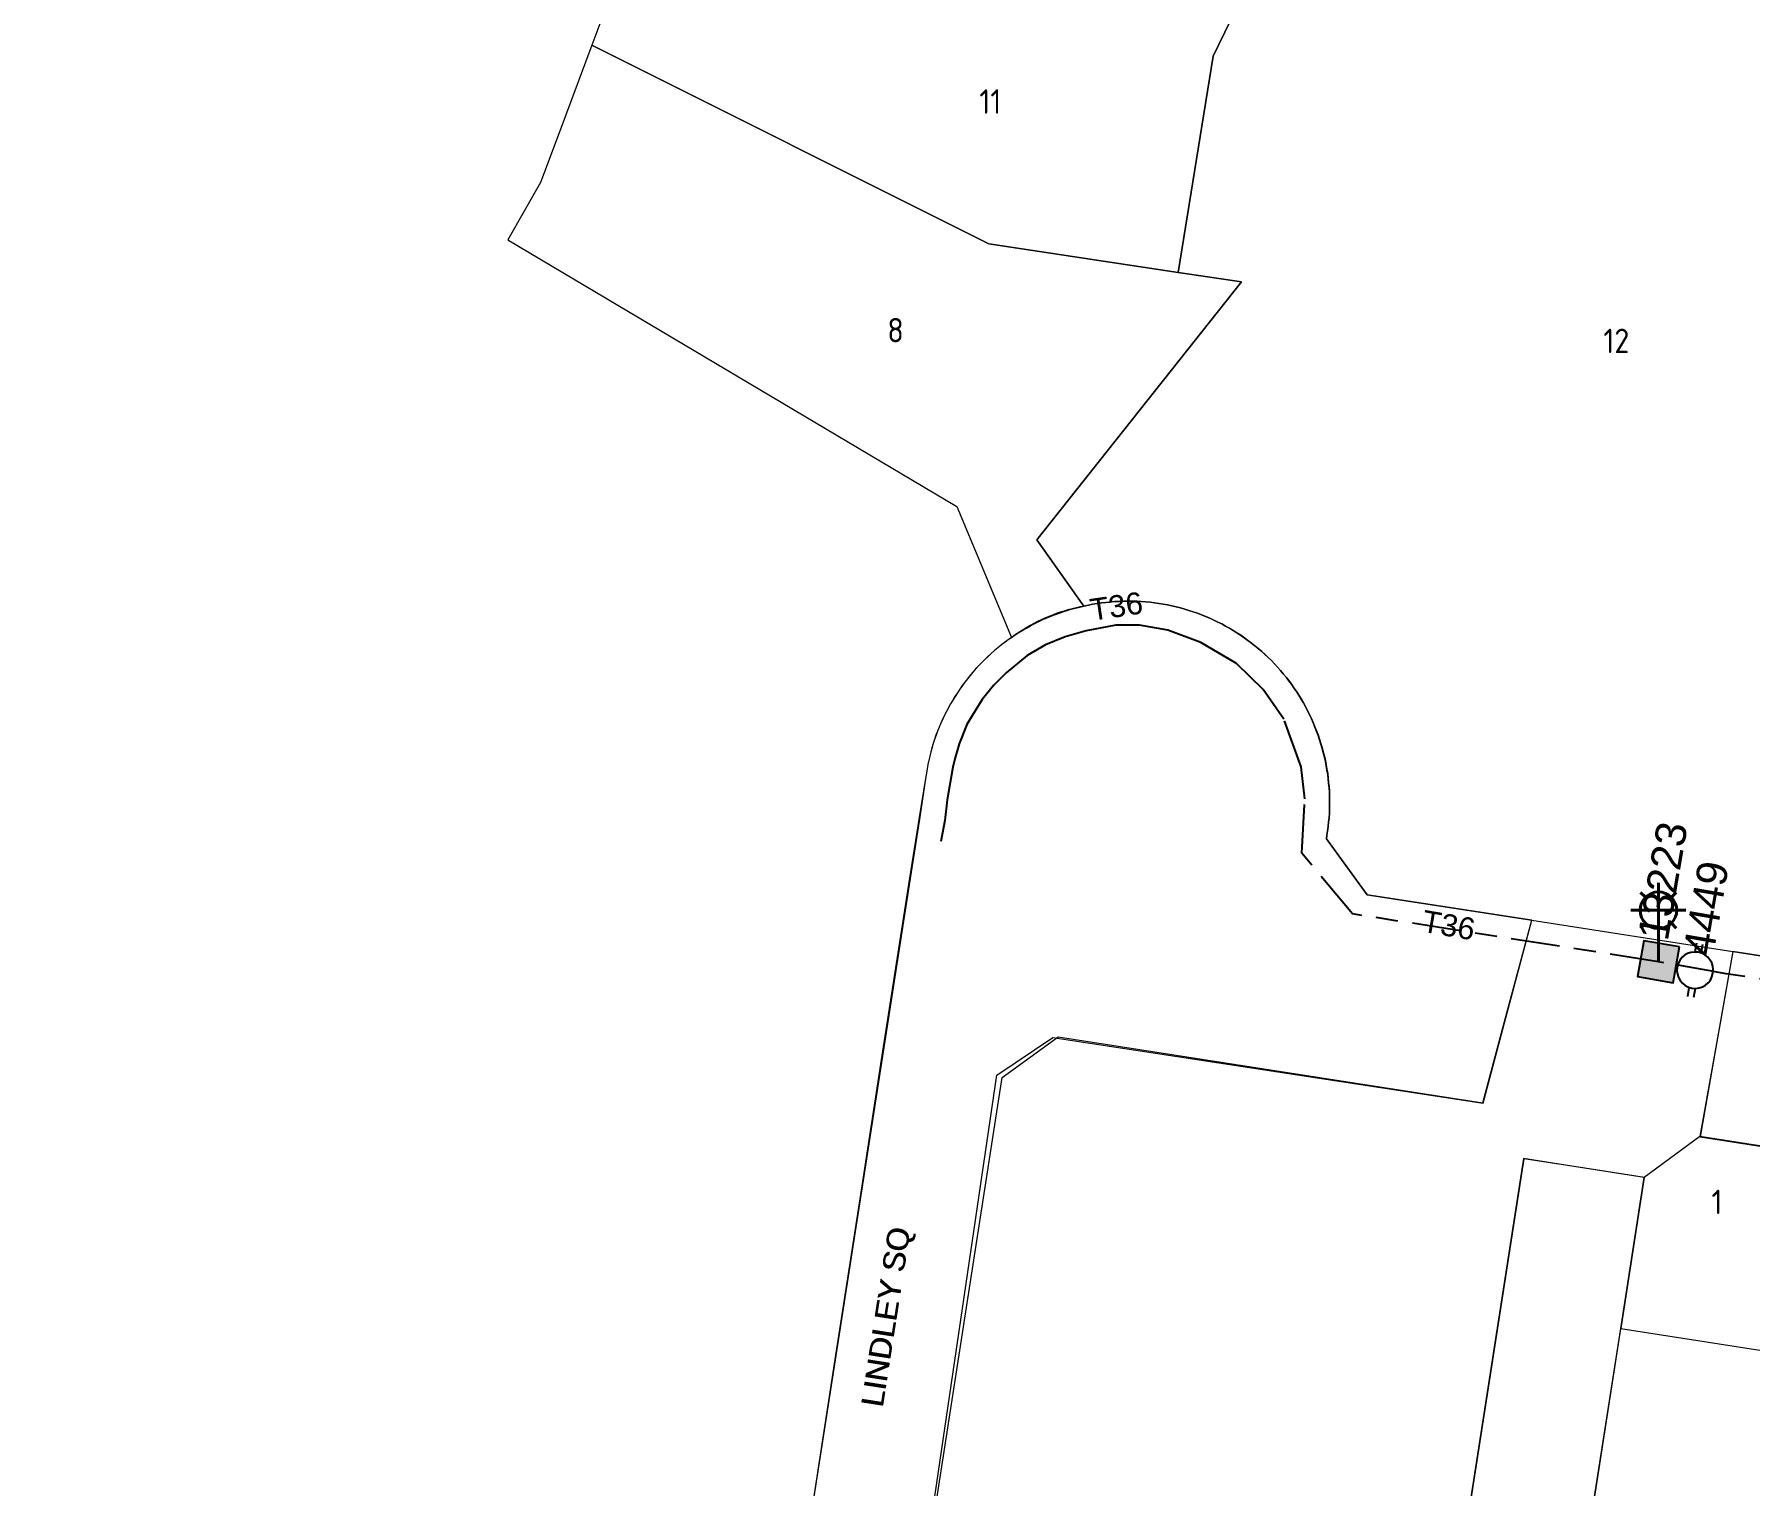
# Model space of a CAD drawing. Header units: metres. Extents: x 297818 to 299097, y 6264861 to 6266140.
# Drawn here: x 298085.7 to 298226.2, y 6265437.1 to 6265556 of the extents above; entities that cross this region are included whole.
import ezdxf
from ezdxf.enums import TextEntityAlignment as Align

# ---------------------------------------------------------------- set-up
doc = ezdxf.new("R2010")
doc.units = ezdxf.units.M
doc.linetypes.add('Cable Exist UG', pattern=[8.2, 4, -1.2, 1.8, -1.2])
doc.layers.get('0').update_dxf_attribs({"color": 6})
doc.layers.add('Cadastre Land Parcels_SP_EXT', color=9, linetype='Continuous', lineweight=5)
doc.layers.add('Cadastre Roads_SP_EXT', color=9, linetype='Continuous', lineweight=5)
for name, color, linetype in [('Equip_LV_EXT', 7, 'Continuous'), ('Equip_SP_SL_EXT', 7, 'Continuous'), ('Mains_LV_EXT', 7, 'Continuous'), ('SupportsUG_SP_LV_SL_EXT', 7, 'Continuous')]:
    doc.layers.add(name, color=color, linetype=linetype)
doc.styles.add('COLUMN_LABEL', font='arial.ttf')
doc.styles.add('iecARIAL', font='arial.ttf', dxfattribs={"height": 2})
doc.styles.add('iecDevPlan', font='isocp.shx', dxfattribs={"height": 1.8})
doc.styles.add('POLE_LABEL', font='arial.ttf')
doc.styles.get("Standard").update_dxf_attribs({"font": 'arial.ttf'})
doc.linetypes.add('Cable New UG', pattern='A,7,-0.25,["x",Standard,S=2,R=0,X=0.2,Y=-0.8],-2.1', length=9.35)

# ---------------------------------------------------------------- blocks, each defined once
blk = doc.blocks.new('COLUMN_EXT')
blk.add_hatch(color=256).paths.add_polyline_path([(-1.49, 1.48), (-1.49, -1.49), (1.48, -1.49), (1.48, 1.48)])
blk.add_lwpolyline([(-1.49, -1.49), (1.48, -1.49), (1.48, 1.48), (-1.49, 1.48)], close=True)
for tag, height, style, flags, p in [('ASSET_NUM', 2.5, 'COLUMN_LABEL', 8, (2, 2)), ('STRUCTURE_PLANT_NUMBER', 0.2, 'POLE_LABEL', 9, (1.81, 0.03)), ('STREET_CODE', 0.2, 'COLUMN_LABEL', 9, (1.81, -0.2))]:
    blk.add_attdef(tag, text='', height=height, dxfattribs=dict(style=style, flags=flags)).set_placement(p, align=Align.MIDDLE_LEFT)
at = {"flags": 9}
for tag, p in [('COLUMN_TYPE', (1.81, -0.4)), ('OWNED_BY', (1.81, -0.6)), ('STATE', (1.81, -0.8)), ('USAGE', (1.81, -1)), ('LEGEND', (1.81, -1.2)), ('LOCATION', (1.81, -1.4)), ('STREETNAME', (1.81, -1.6)), ('SUBURB', (1.81, -1.8)), ('NOTES', (1.81, -2))]:
    blk.add_attdef(tag, text='', height=0.2, dxfattribs=at).set_placement(p, align=Align.MIDDLE_LEFT)
at = {"flags": 1}
blk.add_attdef('Z', (1.81, -2.35), '', height=0.2, dxfattribs=at)
blk = doc.blocks.new('SL_LANTERN_EXT')
at = {"lineweight": 40}
for p, q in [((-1.46, 5.68), (-1.06, 5.28)), ((0, 1.97), (0, 6.47)), ((1.46, 5.68), (1.06, 5.28)), ((-2.25, 4.22), (2.25, 4.22)), ((-1.46, 2.76), (-1.06, 3.16)), ((1.46, 2.76), (1.06, 3.16)), ((0, 0), (0, 2.72))]:
    blk.add_line(p, q, dxfattribs=at)
blk.add_circle((0, 4.22), 1.5, dxfattribs=at)
at = {"style": 'iecARIAL', "flags": 8}
blk.add_attdef('ASSET_NUM', (1.5, 1.5), '', height=2.5, dxfattribs=at)
for tag, p, height, flags in [('CONSTRUCTED_VOLTAGE', (0.98, -0.65), 0.2, 9), ('CONTROL_TYPE', (0.98, -0.85), 0.2, 9), ('LANTERN_PURPOSE', (0.98, -1.05), 0.2, 9), ('LANTERN_TYPE', (0.98, -1.25), 0.2, 9), ('NO_PHASES', (0.98, -1.45), 0.2, 9), ('LNUMBER', (2.18, -3.25), 2.5, 8), ('OPERATING_VOLTAGE', (0.98, -1.65), 0.2, 9), ('ORIENTATION', (0.98, -1.85), 0.2, 9), ('OWNED_BY', (0.98, -2.05), 0.2, 9), ('STATE', (0.98, -2.25), 0.2, 9), ('USAGE', (0.98, -2.45), 0.2, 9), ('CEXIST', (0.98, -2.65), 0.2, 9), ('CNEW', (0.98, -2.85), 0.2, 9), ('CNUMBER', (0.98, -3.05), 0.2, 9), ('CREMOVE', (0.98, -3.25), 0.2, 9), ('CREPLACE', (0.98, -3.45), 0.2, 9), ('LKINGHEIGHT', (0.98, -3.65), 0.2, 9), ('LBRACKET', (0.98, -3.85), 0.2, 9), ('LBRACKETVOCAB', (0.98, -4.05), 0.2, 9), ('LCATEGORY', (0.98, -4.25), 0.2, 9), ('LCHARGE1', (0.98, -4.45), 0.2, 9), ('LCHARGE1PERCENT', (0.98, -4.65), 0.2, 9), ('LCHARGE2', (0.98, -4.85), 0.2, 9), ('LCHARGE2PERCENT', (0.98, -5.05), 0.2, 9), ('LCHARGE3', (0.98, -5.25), 0.2, 9), ('LCHARGE3PERCENT', (0.98, -5.45), 0.2, 9), ('LEXIST', (0.98, -5.65), 0.2, 9), ('LLAMP', (0.98, -5.85), 0.2, 9), ('LLAMPVOCAB', (0.98, -6.05), 0.2, 9), ('LMAST', (0.98, -6.25), 0.2, 9), ('LMASTVOCAB', (0.98, -6.45), 0.2, 9), ('LNEW', (0.98, -6.65), 0.2, 9), ('LANTNUMBER', (0.98, -6.85), 0.2, 9), ('LOUTREACH', (0.98, -7.25), 0.2, 9), ('LOUTREACHVOCAB', (0.98, -7.45), 0.2, 9), ('LRATECODE', (0.98, -7.65), 0.2, 9), ('LREMOVE', (0.98, -7.85), 0.2, 9), ('LREPLACE', (0.98, -8.05), 0.2, 9), ('LTYPE', (0.98, -8.25), 0.2, 9), ('LTYPEVOCAB', (0.98, -8.45), 0.2, 9), ('STREETNAME', (0.98, -9.25), 0.2, 9), ('SUBURB', (0.98, -9.45), 0.2, 1), ('LEGEND', (0.98, -8.65), 0.2, 9), ('LOCATION', (0.98, -8.85), 0.2, 9), ('NOTES', (0.98, -9.05), 0.2, 9)]:
    blk.add_attdef(tag, p, '', height=height, dxfattribs=dict(flags=flags))
blk = doc.blocks.new('LV_UG_LINKS_OPEN_EXT')
blk.add_wipeout([(-0.25, 1.47), (-0.43, 1.43), (-0.61, 1.36), (-0.77, 1.28), (-0.93, 1.17), (-1.07, 1.05), (-1.19, 0.9), (-1.29, 0.75), (-1.38, 0.58), (-1.44, 0.4), (-1.48, 0.22), (-1.49, 0.03), (-1.49, -0.16), (-1.45, -0.34), (-1.4, -0.52), (-1.32, -0.69), (-1.23, -0.85), (-1.11, -1), (-0.98, -1.13), (-0.83, -1.24), (-0.66, -1.34), (-0.49, -1.41), (-0.31, -1.46), (-0.13, -1.49), (0.06, -1.49), (0.25, -1.47), (0.43, -1.43), (0.61, -1.36), (0.77, -1.28), (0.93, -1.17), (1.07, -1.05), (1.19, -0.9), (1.29, -0.75), (1.38, -0.58), (1.44, -0.4), (1.48, -0.22), (1.49, -0.03), (1.49, 0.16), (1.45, 0.34), (1.4, 0.52), (1.32, 0.69), (1.23, 0.85), (1.11, 1), (0.98, 1.13), (0.83, 1.24), (0.66, 1.34), (0.49, 1.41), (0.31, 1.46), (0.13, 1.49), (-0.06, 1.49)])
for p, q in [((-0.25, 1.47), (-0.25, 2.22)), ((0.25, 1.47), (0.25, 2.22)), ((-0.25, -1.47), (-0.25, -2.22)), ((0.25, -1.47), (0.25, -2.22))]:
    blk.add_line(p, q)
blk.add_lwpolyline([(0, -1.49, 1), (0, 1.49, 1)], format="xyb", close=True)
at = {"flags": 9}
for tag, p in [('ACTUAL_STATUS', (0, 0)), ('CONSTRUCTED_VOLTAGE', (0, -0.2)), ('OPERATING_VOLTAGE', (0, -0.6)), ('ORIENTATION', (0, -0.8)), ('STATE', (0, -1)), ('SWITCH_TYPE', (0, -1.2)), ('NO_PHASES', (0, -0.4)), ('USAGE', (0, -1.4)), ('NOTES', (0, -1.6))]:
    blk.add_attdef(tag, text='', height=0.2, dxfattribs=at).set_placement(p, align=Align.MIDDLE_LEFT)
at = {"flags": 1}
blk.add_attdef('Z', (0, 0), '', height=0.2, dxfattribs=at)

msp = doc.modelspace()

# ---------------------------------------------------------------- linework, layer by layer
at = {"layer": 'Cadastre Land Parcels_SP_EXT', "linetype": 'Continuous'}
for points in [[(298134.9, 6265564.48), (298131.38, 6265555.05), (298163.91, 6265538.79), (298179.41, 6265536.45), (298182.28, 6265554.17), (298188.45, 6265566.89)], [(298188.45, 6265566.89), (298182.28, 6265554.17), (298179.41, 6265536.45), (298184.6, 6265535.67), (298167.84, 6265514.53), (298171.69, 6265509.11), (298172.05, 6265509.19), (298172.4, 6265509.26), (298172.76, 6265509.32), (298173.12, 6265509.37), (298173.48, 6265509.42), (298173.84, 6265509.45), (298174.2, 6265509.48), (298174.57, 6265509.5), (298174.93, 6265509.52), (298175.29, 6265509.52), (298175.65, 6265509.52), (298176.02, 6265509.51), (298176.38, 6265509.49), (298176.74, 6265509.46), (298177.1, 6265509.43), (298177.46, 6265509.39), (298177.82, 6265509.33), (298178.18, 6265509.28), (298178.53, 6265509.21), (298178.89, 6265509.14), (298179.24, 6265509.05), (298179.59, 6265508.96), (298179.94, 6265508.87), (298180.29, 6265508.76), (298180.63, 6265508.65), (298180.98, 6265508.53), (298181.32, 6265508.4), (298181.65, 6265508.27), (298181.99, 6265508.12), (298182.32, 6265507.97), (298182.64, 6265507.81), (298182.97, 6265507.65), (298183.29, 6265507.48), (298183.6, 6265507.3), (298183.91, 6265507.12), (298184.22, 6265506.92), (298184.52, 6265506.72), (298184.82, 6265506.52), (298185.12, 6265506.31), (298185.41, 6265506.09), (298185.69, 6265505.86), (298185.97, 6265505.63), (298186.25, 6265505.4), (298186.51, 6265505.15), (298186.78, 6265504.9), (298187.04, 6265504.65), (298187.29, 6265504.39), (298187.54, 6265504.12), (298187.78, 6265503.85), (298188.01, 6265503.57), (298188.24, 6265503.29), (298188.46, 6265503.01), (298188.68, 6265502.72), (298188.89, 6265502.42), (298189.09, 6265502.12), (298189.29, 6265501.81), (298189.48, 6265501.51), (298189.66, 6265501.19), (298189.84, 6265500.88), (298190, 6265500.55), (298190.17, 6265500.23), (298190.32, 6265499.9), (298190.47, 6265499.57), (298190.61, 6265499.23), (298190.74, 6265498.9), (298190.87, 6265498.56), (298190.98, 6265498.21), (298191.09, 6265497.87), (298191.2, 6265497.52), (298191.29, 6265497.17), (298191.38, 6265496.82), (298191.46, 6265496.46), (298191.53, 6265496.11), (298191.59, 6265495.75), (298191.65, 6265495.39), (298191.69, 6265495.03), (298191.73, 6265494.67), (298191.76, 6265494.31), (298191.79, 6265493.95), (298191.81, 6265493.59), (298191.81, 6265493.22), (298191.81, 6265492.86), (298191.8, 6265492.5), (298191.79, 6265492.14), (298191.76, 6265491.78), (298191.73, 6265491.41), (298191.69, 6265491.05), (298191.64, 6265490.69), (298191.59, 6265490.34), (298191.54, 6265490.04), (298194.89, 6265485.47), (298208.36, 6265483.38), (298224.82, 6265480.82), (298247.46, 6265477.3)]]:
    msp.add_lwpolyline(points, dxfattribs=at)
for points in [[(298166.06, 6265506.75), (298166.36, 6265506.95), (298166.67, 6265507.14), (298166.98, 6265507.32), (298167.3, 6265507.49), (298167.62, 6265507.66), (298167.94, 6265507.82), (298168.27, 6265507.98), (298168.6, 6265508.12), (298168.93, 6265508.26), (298169.27, 6265508.4), (298169.61, 6265508.52), (298169.95, 6265508.64), (298170.3, 6265508.75), (298170.64, 6265508.85), (298170.99, 6265508.95), (298171.34, 6265509.03), (298171.69, 6265509.11), (298167.84, 6265514.53), (298184.6, 6265535.67), (298179.41, 6265536.45), (298163.91, 6265538.79), (298131.38, 6265555.05), (298128.7, 6265547.88), (298127.18, 6265543.81), (298124.51, 6265539.13), (298161.29, 6265517.27), (298165.76, 6265506.55), (298166.06, 6265506.75)], [(298248.41, 6265457.53), (298245.07, 6265462.1), (298222.14, 6265465.66), (298217.57, 6265462.32), (298215.65, 6265449.93), (298246.48, 6265445.14), (298248.41, 6265457.53)]]:
    msp.add_lwpolyline(points, close=True, dxfattribs=at)
at = {"layer": 'Cadastre Roads_SP_EXT', "linetype": 'Continuous'}
for points in [[(298157.12, 6265419.79), (298165, 6265470.49), (298169.57, 6265473.83), (298204.36, 6265468.43), (298206.33, 6265475.8), (298206.33, 6265475.8), (298208.36, 6265483.38), (298194.89, 6265485.47), (298191.54, 6265490.04), (298191.59, 6265490.34), (298191.64, 6265490.69), (298191.69, 6265491.05), (298191.73, 6265491.41), (298191.76, 6265491.78), (298191.79, 6265492.14), (298191.8, 6265492.5), (298191.81, 6265492.86), (298191.81, 6265493.22), (298191.81, 6265493.59), (298191.79, 6265493.95), (298191.76, 6265494.31), (298191.73, 6265494.67), (298191.69, 6265495.03), (298191.65, 6265495.39), (298191.59, 6265495.75), (298191.53, 6265496.11), (298191.46, 6265496.46), (298191.38, 6265496.82), (298191.29, 6265497.17), (298191.2, 6265497.52), (298191.09, 6265497.87), (298190.98, 6265498.21), (298190.87, 6265498.56), (298190.74, 6265498.9), (298190.61, 6265499.23), (298190.47, 6265499.57), (298190.32, 6265499.9), (298190.17, 6265500.23), (298190, 6265500.55), (298189.84, 6265500.88), (298189.66, 6265501.19), (298189.48, 6265501.51), (298189.29, 6265501.81), (298189.09, 6265502.12), (298188.89, 6265502.42), (298188.68, 6265502.72), (298188.46, 6265503.01), (298188.24, 6265503.29), (298188.01, 6265503.57), (298187.78, 6265503.85), (298187.54, 6265504.12), (298187.29, 6265504.39), (298187.04, 6265504.65), (298186.78, 6265504.9), (298186.51, 6265505.15), (298186.25, 6265505.4), (298185.97, 6265505.63), (298185.69, 6265505.86), (298185.41, 6265506.09), (298185.12, 6265506.31), (298184.82, 6265506.52), (298184.52, 6265506.72), (298184.22, 6265506.92), (298183.91, 6265507.12), (298183.6, 6265507.3), (298183.29, 6265507.48), (298182.97, 6265507.65), (298182.64, 6265507.81), (298182.32, 6265507.97), (298181.99, 6265508.12), (298181.65, 6265508.27), (298181.32, 6265508.4), (298180.98, 6265508.53), (298180.63, 6265508.65), (298180.29, 6265508.76), (298179.94, 6265508.87), (298179.59, 6265508.96), (298179.24, 6265509.05), (298178.89, 6265509.14), (298178.53, 6265509.21), (298178.18, 6265509.28), (298177.82, 6265509.33), (298177.46, 6265509.39), (298177.1, 6265509.43), (298176.74, 6265509.46), (298176.38, 6265509.49), (298176.02, 6265509.51), (298175.65, 6265509.52), (298175.29, 6265509.52), (298174.93, 6265509.52), (298174.57, 6265509.5), (298174.2, 6265509.48), (298173.84, 6265509.45), (298173.48, 6265509.42), (298173.12, 6265509.37), (298172.76, 6265509.32), (298172.4, 6265509.26), (298172.05, 6265509.19), (298171.69, 6265509.11), (298171.34, 6265509.03), (298170.99, 6265508.95), (298170.64, 6265508.85), (298170.3, 6265508.75), (298169.95, 6265508.64), (298169.61, 6265508.52), (298169.27, 6265508.4), (298168.93, 6265508.26), (298168.6, 6265508.12), (298168.27, 6265507.98), (298167.94, 6265507.82), (298167.62, 6265507.66), (298167.3, 6265507.49), (298166.98, 6265507.32), (298166.67, 6265507.14), (298166.36, 6265506.95), (298166.06, 6265506.75), (298165.76, 6265506.55), (298165.47, 6265506.34), (298165.18, 6265506.13), (298164.9, 6265505.92), (298164.63, 6265505.69), (298164.35, 6265505.47), (298164.09, 6265505.23), (298163.83, 6265504.99), (298163.57, 6265504.75), (298163.32, 6265504.5), (298163.07, 6265504.24), (298162.83, 6265503.98), (298162.6, 6265503.71), (298162.37, 6265503.44), (298162.15, 6265503.16), (298161.93, 6265502.88), (298161.72, 6265502.6), (298161.51, 6265502.31), (298161.32, 6265502.01), (298161.12, 6265501.71), (298160.94, 6265501.41), (298160.76, 6265501.1), (298160.59, 6265500.79), (298160.42, 6265500.48), (298160.26, 6265500.16), (298160.11, 6265499.84), (298159.96, 6265499.52), (298159.83, 6265499.19), (298159.7, 6265498.86), (298159.57, 6265498.53), (298159.45, 6265498.19), (298159.34, 6265497.85), (298159.24, 6265497.51), (298159.15, 6265497.17), (298159.06, 6265496.83), (298158.98, 6265496.48), (298158.91, 6265496.13), (298158.84, 6265495.79), (298158.78, 6265495.44), (298158.74, 6265495.15), (298158.17, 6265491.64), (298157.31, 6265486.32), (298155.2, 6265472.66), (298153.33, 6265460.56), (298151.29, 6265447.39), (298149.42, 6265435.3)], [(298157.09, 6265420.03), (298164.56, 6265470.69), (298169.15, 6265473.78), (298204.38, 6265468.41), (298206.34, 6265475.79), (298206.34, 6265475.79), (298208.36, 6265483.38), (298194.89, 6265485.47), (298191.55, 6265490.04), (298191.59, 6265490.33), (298191.65, 6265490.68), (298191.69, 6265491.03), (298191.73, 6265491.38), (298191.77, 6265491.74), (298191.79, 6265492.09), (298191.81, 6265492.45), (298191.81, 6265492.81), (298191.81, 6265493.17), (298191.81, 6265493.52), (298191.79, 6265493.88), (298191.77, 6265494.24), (298191.73, 6265494.6), (298191.69, 6265494.96), (298191.65, 6265495.32), (298191.59, 6265495.68), (298191.53, 6265496.03), (298191.46, 6265496.39), (298191.38, 6265496.75), (298191.29, 6265497.1), (298191.19, 6265497.46), (298191.09, 6265497.81), (298190.98, 6265498.16), (298190.87, 6265498.51), (298190.74, 6265498.85), (298190.61, 6265499.2), (298190.47, 6265499.54), (298190.32, 6265499.88), (298190.17, 6265500.21), (298190.01, 6265500.55), (298189.84, 6265500.87), (298189.66, 6265501.19), (298189.48, 6265501.5), (298189.29, 6265501.81), (298189.09, 6265502.12), (298188.89, 6265502.42), (298188.68, 6265502.71), (298188.46, 6265503), (298188.24, 6265503.29), (298188.01, 6265503.57), (298187.78, 6265503.85), (298187.54, 6265504.12), (298187.29, 6265504.39), (298187.04, 6265504.65), (298186.78, 6265504.9), (298186.52, 6265505.15), (298186.25, 6265505.39), (298185.97, 6265505.63), (298185.69, 6265505.86), (298185.41, 6265506.09), (298185.12, 6265506.31), (298184.83, 6265506.52), (298184.53, 6265506.72), (298184.22, 6265506.92), (298183.92, 6265507.11), (298183.61, 6265507.3), (298183.29, 6265507.48), (298182.97, 6265507.65), (298182.65, 6265507.81), (298182.32, 6265507.97), (298181.99, 6265508.12), (298181.66, 6265508.26), (298181.32, 6265508.4), (298180.98, 6265508.53), (298180.64, 6265508.65), (298180.29, 6265508.76), (298179.95, 6265508.87), (298179.6, 6265508.96), (298179.24, 6265509.05), (298178.89, 6265509.13), (298178.54, 6265509.21), (298178.18, 6265509.27), (298177.82, 6265509.33), (298177.46, 6265509.39), (298177.1, 6265509.43), (298176.74, 6265509.46), (298176.38, 6265509.49), (298176.02, 6265509.51), (298175.66, 6265509.52), (298175.29, 6265509.52), (298174.93, 6265509.52), (298174.57, 6265509.5), (298174.21, 6265509.48), (298173.84, 6265509.45), (298173.48, 6265509.42), (298173.12, 6265509.37), (298172.77, 6265509.32), (298172.41, 6265509.26), (298172.05, 6265509.19), (298171.7, 6265509.12), (298171.37, 6265509.05), (298171.04, 6265508.98), (298170.71, 6265508.9), (298170.38, 6265508.81), (298170.06, 6265508.71), (298169.74, 6265508.61), (298169.42, 6265508.5), (298169.11, 6265508.38), (298168.8, 6265508.26), (298168.49, 6265508.12), (298168.19, 6265507.98), (298167.88, 6265507.84), (298167.59, 6265507.69), (298167.29, 6265507.53), (298167, 6265507.36), (298166.72, 6265507.18), (298166.44, 6265507), (298165.77, 6265506.55), (298165.48, 6265506.35), (298165.2, 6265506.14), (298164.91, 6265505.93), (298164.64, 6265505.7), (298164.37, 6265505.47), (298164.1, 6265505.24), (298163.84, 6265505), (298163.58, 6265504.75), (298163.33, 6265504.5), (298163.08, 6265504.25), (298162.84, 6265503.99), (298162.61, 6265503.72), (298162.38, 6265503.45), (298162.16, 6265503.17), (298161.94, 6265502.89), (298161.73, 6265502.6), (298161.52, 6265502.31), (298161.32, 6265502.02), (298161.13, 6265501.72), (298160.95, 6265501.42), (298160.77, 6265501.11), (298160.59, 6265500.8), (298160.43, 6265500.49), (298160.27, 6265500.17), (298160.12, 6265499.85), (298159.97, 6265499.52), (298159.83, 6265499.2), (298159.7, 6265498.87), (298159.58, 6265498.53), (298159.46, 6265498.2), (298159.35, 6265497.86), (298159.25, 6265497.52), (298159.16, 6265497.18), (298159.07, 6265496.83), (298158.99, 6265496.49), (298158.91, 6265496.14), (298158.85, 6265495.79), (298158.79, 6265495.44), (298158.75, 6265495.16), (298158.22, 6265491.65), (298157.37, 6265486.28), (298155.25, 6265472.61), (298153.37, 6265460.52), (298151.32, 6265447.36), (298149.44, 6265435.27)], [(298213.43, 6265435.67), (298215.65, 6265449.93), (298217.57, 6265462.32), (298211.82, 6265463.22), (298207.69, 6265463.86), (298199.8, 6265413.14)], [(298213.45, 6265435.66), (298215.67, 6265449.92), (298217.59, 6265462.3), (298211.84, 6265463.2), (298207.71, 6265463.84), (298199.82, 6265413.12)]]:
    msp.add_lwpolyline(points, dxfattribs=at)
for points in [[(298252.03, 6265480.64), (298247.46, 6265477.3), (298224.82, 6265480.82), (298223.44, 6265472.98), (298222.14, 6265465.66), (298245.07, 6265462.1), (298248.41, 6265457.53), (298250.2, 6265468.98), (298252.03, 6265480.64)], [(298252.01, 6265480.63), (298247.45, 6265477.3), (298224.82, 6265480.82), (298223.45, 6265472.96), (298222.16, 6265465.64), (298245.09, 6265462.07), (298248.42, 6265457.52), (298250.2, 6265468.97), (298252.01, 6265480.63)]]:
    msp.add_lwpolyline(points, close=True, dxfattribs=at)
at = {"layer": 'Mains_LV_EXT', "linetype": 'Cable Exist UG'}
for points in [[(298189.49, 6265495.96), (298188.07, 6265499.86), (298186.37, 6265502.29), (298184.19, 6265504.41), (298181.27, 6265506.14), (298178.57, 6265507.13), (298176.24, 6265507.56), (298174.31, 6265507.54), (298171.87, 6265507.09), (298170.15, 6265506.6), (298168.55, 6265505.95), (298167.03, 6265505.06), (298165.32, 6265503.66), (298164.31, 6265502.63), (298163.36, 6265501.47), (298162.55, 6265500.17), (298162.09, 6265499.41), (298161.47, 6265497.84), (298161.11, 6265496.6), (298160.95, 6265495.91), (298160.48, 6265493.25), (298160.3, 6265491.54), (298159.97, 6265489.83)], [(298218.74, 6265479.98), (298193.67, 6265483.9), (298189.53, 6265488.88), (298189.77, 6265493.33), (298189.49, 6265495.96)]]:
    msp.add_lwpolyline(points, dxfattribs=at)
at = {"layer": 'Mains_LV_EXT', "linetype": 'Cable Exist UG', "flags": 128}
msp.add_lwpolyline([(298254.47, 6265482.77), (298253.19, 6265478.91), (298248.17, 6265475.39), (298224.3, 6265479)], dxfattribs=at)

# ---------------------------------------------------------------- block references
at = {"layer": 'Equip_SP_SL_EXT'}
ref = msp.add_blockref('SL_LANTERN_EXT', (298218.74, 6265479.98), dxfattribs=at)
ref.add_attrib('ASSET_NUM', '13223', dxfattribs={"layer": '0', "height": 2.5, "rotation": 80.2536, "style": 'iecARIAL'}).set_placement((298220.24, 6265481.48), align=Align.BOTTOM_LEFT)
at = {"layer": 'SupportsUG_SP_LV_SL_EXT'}
ref = msp.add_blockref('COLUMN_EXT', (298218.74, 6265479.98), dxfattribs=dict(at, rotation=170.1449139718146))
ref.add_attrib('ASSET_NUM', '4449', dxfattribs={"layer": '0', "height": 2.5, "rotation": 80.2536, "style": 'COLUMN_LABEL'}).set_placement((298220.74, 6265480.73), align=Align.TOP_LEFT)

# ---------------------------------------------------------------- texts
at = {"layer": 'Cadastre Land Parcels_SP_EXT', "style": 'iecDevPlan'}
for s, p in [('11', (298163.12, 6265549.45)), ('8', (298155.58, 6265530.72)), ('12', (298214.23, 6265529.84)), ('1', (298223.09, 6265459.31))]:
    msp.add_text(s, height=2, dxfattribs=at).set_placement(p)
at = {"layer": 'Cadastre Roads_SP_EXT'}
for p in [(298155.2, 6265443.41), (298155.22, 6265443.47)]:
    msp.add_text('LINDLEY SQ', height=1.8, rotation=81.1787, dxfattribs=at).set_placement(p)
at = {"layer": 'Mains_LV_EXT'}
for rotation, p in [(8.4014, (298172.33, 6265507.9)), (350.2173, (298199.27, 6265482.46))]:
    msp.add_text('T36', height=1.8, rotation=rotation, dxfattribs=at).set_placement(p)

# ---------------------------------------------------------------- next in the draw order: block references
at = {"layer": 'Equip_LV_EXT', "rotation": 170.1448143140842}
msp.add_blockref('LV_UG_LINKS_OPEN_EXT', (298221.74, 6265479.29), dxfattribs=at)

# ---------------------------------------------------------------- next in the draw order: linework, layer by layer
at = {"color": 2, "linetype": 'Cable New UG', "ltscale": 0.5}
msp.add_circle((298457.33, 6265500.67), 639.42, dxfattribs=at)
at = {"layer": 'Mains_LV_EXT', "linetype": 'Cable Exist UG'}
msp.add_lwpolyline([(298224.3, 6265479), (298218.74, 6265479.98)], dxfattribs=at)

doc.saveas('drawing.dxf')
